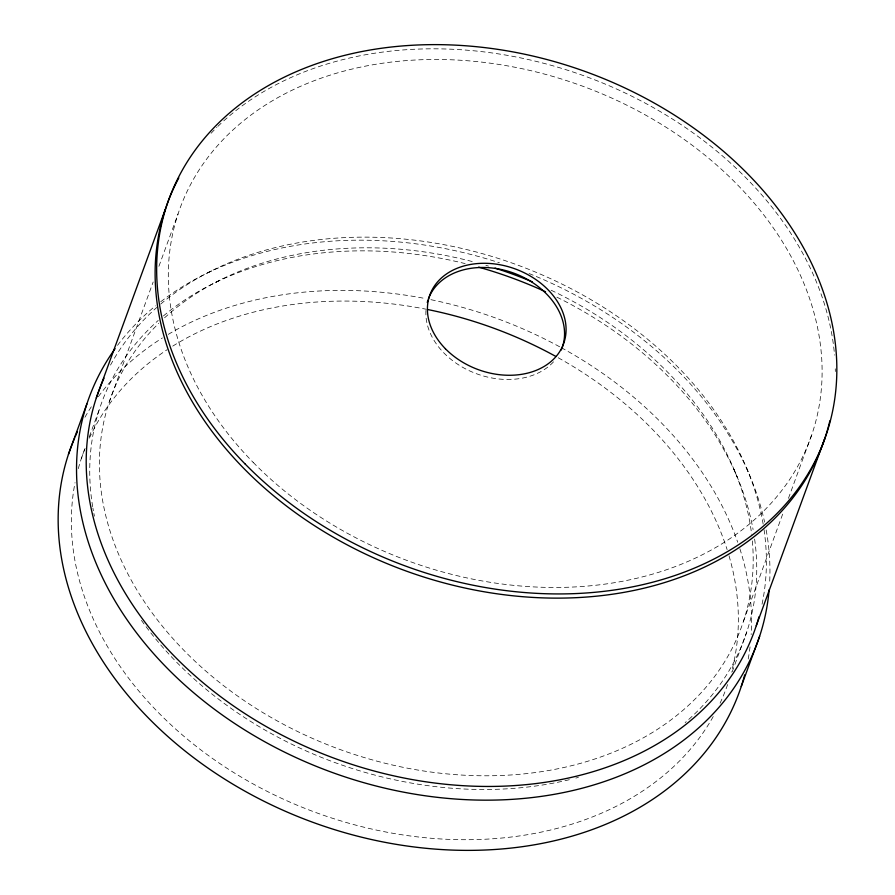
<?xml version="1.0" encoding="UTF-8"?>
<svg xmlns="http://www.w3.org/2000/svg" width="895" height="895" viewBox="0 0 895 895"><rect width="100%" height="100%" fill="white"/><g stroke="black" fill="none" stroke-linecap="round" stroke-linejoin="round"><path stroke-width="0.67" stroke-dasharray="4.47 3.36" d="M81.288 458.687L85.059 448.384M89.299 436.794L99.669 408.467M109.134 402.314L153.168 281.992M158.907 266.296L178.049 213.983M743.465 621.287L783.181 512.734M788.45 498.347L812.38 432.956M732.199 671.787L746.799 631.859M207.483 272.941L214.655 269.283M215.706 282.361L222.877 278.703M746.43 467.66L749.585 475.167M734.001 469.372L737.156 476.89M727.601 684.541A342.349 257.984 20.1 0 1 719.793 703.806M713.237 716.548A342.349 257.984 20.1 0 1 315.957 812.571A342.349 257.984 20.1 0 1 75.046 482.606M78.29 468.644A342.349 257.984 20.1 0 1 84.801 448.91M89.377 438.147A342.349 257.984 20.1 0 1 167.197 349.665M172.735 346.119A342.349 257.984 20.1 0 1 426.4 309.278M558.211 357.754A342.349 257.984 20.1 0 1 727.12 549.597M729.045 555.885A342.349 257.984 20.1 0 1 731.416 672.123M84.935 417.249A355.908 268.198 20.1 0 1 91.312 406.789M98.338 396.664A355.908 268.198 20.1 0 1 162.375 337.963M168.238 334.372A355.908 268.198 20.1 0 1 425.595 298.606M430.92 299.68A355.908 268.198 20.1 0 1 560.046 346.991M561.243 347.652A355.908 268.198 20.1 0 1 737.715 542.258M739.885 548.78A355.908 268.198 20.1 0 1 751.162 634.577M750.044 646.85A355.908 268.198 20.1 0 1 747.974 660.309M117.536 345.347A355.908 268.198 20.1 0 1 155.562 305.844M160.787 301.693A355.908 268.198 20.1 0 1 499.421 262.772M529.034 273.523A355.908 268.198 20.1 0 1 764.576 522.098M766.154 529.952A355.908 268.198 20.1 0 1 769.543 584.357M754.619 539.058A342.349 257.984 20.1 0 1 685.145 722.601M578.427 777.386A342.349 257.984 20.1 0 1 575.843 778.068M569.343 779.702A342.349 257.984 20.1 0 1 159.478 643.471M158.594 642.431A342.349 257.984 20.1 0 1 140.358 618.859M94.445 516.18A342.349 257.984 20.1 0 1 93.897 513.461M93.382 510.754A342.349 257.984 20.1 0 1 92.901 508.047M92.677 506.693A342.349 257.984 20.1 0 1 158.236 320.432M163.416 315.946A342.349 257.984 20.1 0 1 465.143 263.6M556.891 297.174A342.349 257.984 20.1 0 1 753.087 529.572M110.521 365.07A349.128 263.096 20.1 0 1 156.793 307.444M160.72 304.054A349.128 263.096 20.1 0 1 516.482 264.64A349.128 263.096 20.1 0 1 763.166 524.157M764.039 529.683A349.128 263.096 20.1 0 1 761.544 606.53M752.337 540.893A335.569 252.871 20.1 0 1 339.16 749.182A335.569 252.871 20.1 0 1 158.762 323.308M164.557 317.814A335.569 252.871 20.1 0 1 472.683 261.653M485.873 265.312A335.569 252.871 20.1 0 1 488.502 266.095M551.152 290.237A335.569 252.871 20.1 0 1 751.632 534.281M211.097 133.266A349.128 263.096 20.1 0 1 216.87 127.358M217.865 126.396A349.128 263.096 20.1 0 1 221.882 122.581M223.784 120.847A349.128 263.096 20.1 0 1 592.333 78.917A349.128 263.096 20.1 0 1 834.543 355.125M835.27 368.807A349.128 263.096 20.1 0 1 835.315 371.537M553.524 361.837A71.186 53.644 20.1 0 1 471.911 371.906A71.186 53.644 20.1 0 1 426.322 307.097M253.173 462.379A335.569 252.871 20.1 0 0 806.518 448.429A335.569 252.871 20.1 0 0 425.953 59.596A335.569 252.871 20.1 0 0 253.173 462.379"/><path stroke-width="1.34" d="M68.468 454.268L86.849 404.048M96.324 397.883L165.239 209.553M756.275 625.706L825.19 437.375M741.239 686.51L759.62 636.289M427.765 309.547A342.349 257.984 20.1 0 1 555.784 356.411M744.696 674.852A355.908 268.198 20.1 0 1 317.501 823.982A355.908 268.198 20.1 0 1 74.688 437.845M75.225 436.615A355.908 268.198 20.1 0 1 77.451 431.681M769.129 589.827A355.908 268.198 20.1 0 1 329.975 771.635A355.908 268.198 20.1 0 1 115.108 348.67M478.646 267.157A342.349 257.984 20.1 0 1 545.558 291.77M758.971 616.834A349.128 263.096 20.1 0 1 336.464 759.072A349.128 263.096 20.1 0 1 104.021 378.149M495.058 268.12A335.569 252.871 20.1 0 1 532.391 281.858M829.878 420.784A349.128 263.096 20.1 0 1 402.09 569.533A349.128 263.096 20.1 0 1 178.81 177.915M427.273 302.488A71.186 53.644 20.1 0 1 427.933 300.239M428.325 299.143A71.186 53.644 20.1 0 1 514.927 273.568A71.186 53.644 20.1 0 1 561.255 349.979M244.928 463.8A349.128 263.096 20.1 0 0 820.625 449.29A349.128 263.096 20.1 0 0 424.678 44.75A349.128 263.096 20.1 0 0 244.928 463.8M445.408 348.748A71.186 53.644 20.1 0 0 562.776 345.794A71.186 53.644 20.1 0 0 482.058 263.309A71.186 53.644 20.1 0 0 445.408 348.748"/></g></svg>
